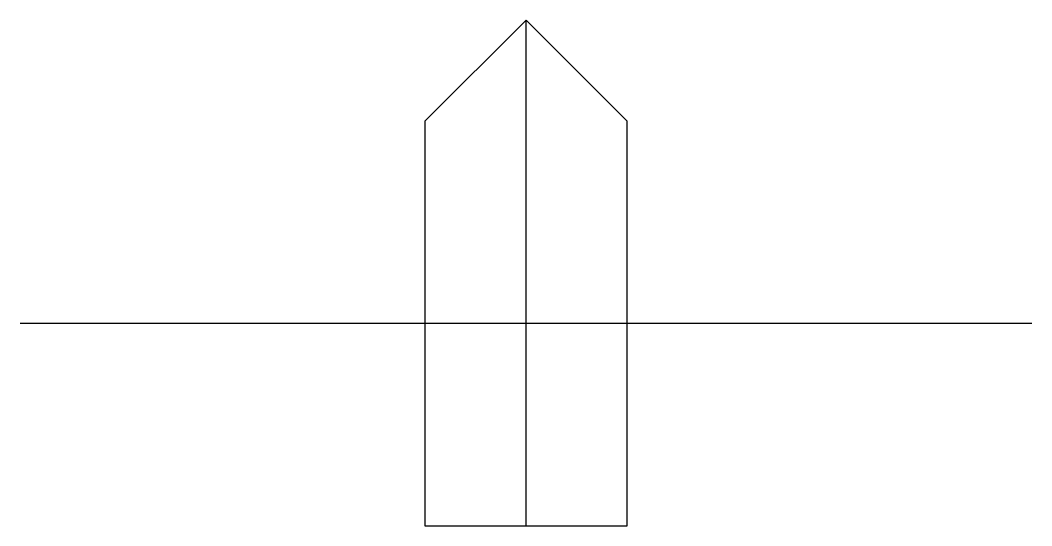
# Model space of a CAD drawing. Extents: x 2.8 to 16, y -2.8 to 3.8.
import ezdxf

# ---------------------------------------------------------------- set-up
doc = ezdxf.new("R2010")
doc.units = 0
doc.layers.add('DEFAULT_255_2_778', color=255, linetype='CONTINUOUS')
doc.layers.add('DEFAULT_255_2_778_3', color=255, linetype='CONTINUOUS')

msp = doc.modelspace()

# ---------------------------------------------------------------- linework, layer by layer
at = {"layer": 'DEFAULT_255_2_778'}
for p, q in [((9.393, 3.836), (8.07, 2.514)), ((10.716, 2.514), (9.393, 3.836)), ((8.07, 2.514), (8.07, -2.778)), ((10.716, -2.778), (10.716, 2.514)), ((16.007, -0.132), (2.778, -0.132)), ((8.07, -2.778), (10.716, -2.778))]:
    msp.add_line(p, q, dxfattribs=at)
at = {"layer": 'DEFAULT_255_2_778_3'}
msp.add_line((9.393, -2.778), (9.393, 3.836), dxfattribs=at)

doc.saveas('drawing.dxf')
